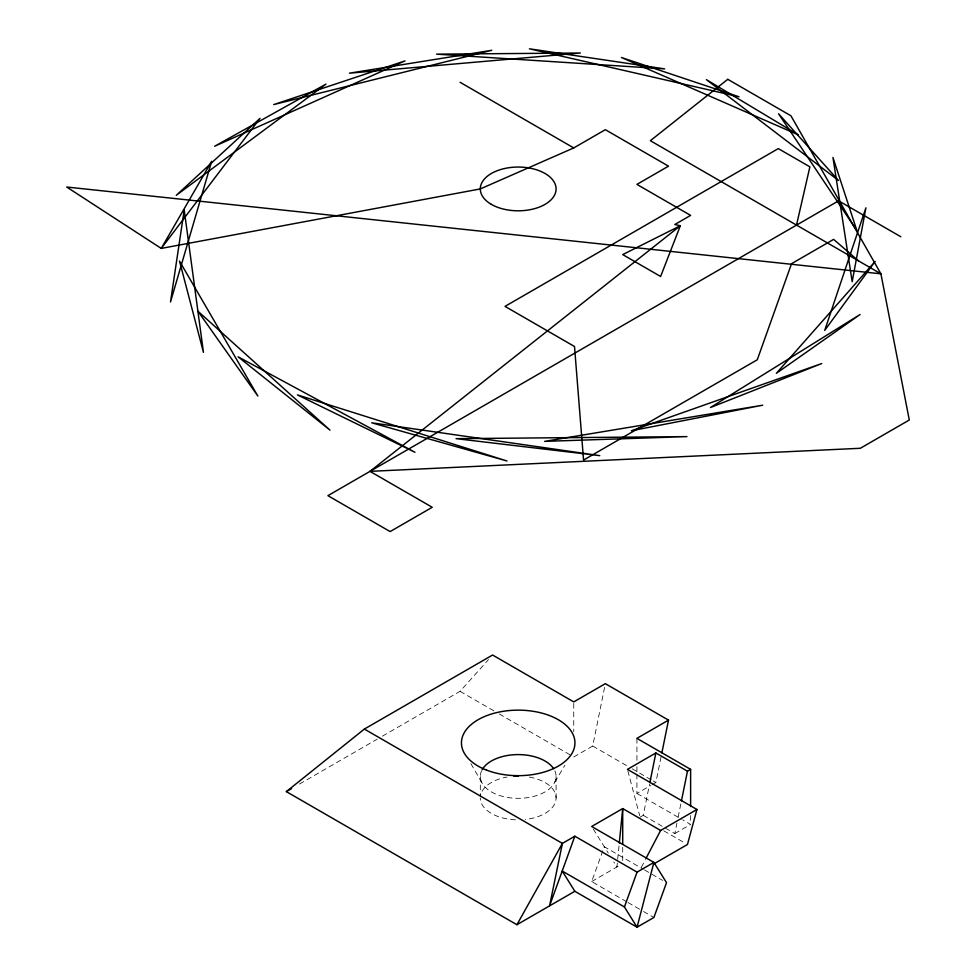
<?xml version="1.0" encoding="UTF-8"?>
<svg xmlns="http://www.w3.org/2000/svg" width="976" height="976" viewBox="0 0 976 976"><rect width="100%" height="100%" fill="white"/><g stroke="black" fill="none" stroke-linecap="round" stroke-linejoin="round"><path stroke-width="0.73" stroke-dasharray="4.88 3.66" d="M619.016 846.009L616.942 866.969L613.782 861.918M573.754 756.973L592.713 746.03L605.34 683.664M640.085 817.144L643.245 815.314L649.565 784.131M652.09 784.68L655.872 782.496L660.996 757.254M643.245 815.314L674.831 833.553L676.929 823.158M678.137 817.217L681.138 802.37M626.665 901.763L591.676 881.56L604.303 846.729L643.196 869.189M641.269 867.469L645.417 859.539M554.795 782.118L564.884 765.245M382.421 736.148L460.062 691.325L488.525 659.569M299.51 784.021L377.151 739.186M636.925 774.09L636.925 793.439L650.821 785.412M591.676 881.56L620.407 864.968M674.831 833.553L690.618 824.439L682.761 819.901M592.713 746.03L626.921 765.782M632.192 768.82L651.931 780.214M653.249 780.971L655.872 782.496M460.062 691.325L494.039 710.943M499.261 713.956L571.143 755.461M636.925 793.439L681.455 819.145M663.778 830.82L684.823 842.971M644.489 869.933L662.631 880.413M627.971 902.519L642.22 910.742M643.526 911.499L653.896 917.489M593.249 829.027L608.255 853.061M470.908 763.671L481.595 782.118M627.836 770.808L639.707 815.692M690.618 815.509L690.618 822.951M636.925 738.368L636.925 760.694M636.925 766.648L636.925 772.602M622.712 847.266L622.712 860.661M573.754 703.391L573.754 731.671M556.088 776.457L556.088 797.978M480.314 776.457L480.314 796.538A37.893 21.875 0 0 1 507.044 777.067M529.358 777.067A37.893 21.875 0 0 1 556.027 799.198A37.893 21.875 0 0 1 525.247 819.474M515.377 819.791A37.893 21.875 0 0 1 480.314 797.978M554.795 770.796A37.893 21.875 0 0 1 518.195 798.331A37.893 21.875 0 0 1 481.595 770.796"/><path stroke-width="1.46" d="M619.309 843.008L622.712 808.567L660.618 830.454L696.937 809.482L627.446 769.369L655.872 752.96L687.458 771.186L690.618 769.369L690.618 806.579M649.857 782.654L655.872 752.96M661.887 752.801L668.511 720.129L605.34 683.664L573.754 701.903L492.587 655.03L364.365 729.072L286.346 791.609L516.914 924.723L574.84 891.283L637.06 927.2L653.896 917.489L666.523 882.658L653.896 862.418L591.676 826.489L622.712 808.567L622.712 844.289M681.443 800.881L687.458 771.186M796.501 225.127L809.885 166.835L778.299 148.608L505.019 306.379L574.51 346.504L583.563 460.074L757.278 359.778L791.536 263.691L833.626 239.376L858.721 261.043M696.937 809.482L687.458 844.496L653.969 863.833M574.84 836.212L549.573 905.862L562.396 843.398L574.84 836.212L637.06 872.129L653.896 862.418L637.06 927.2L624.433 906.96L562.213 871.031L574.84 891.283M624.433 906.96L637.06 872.129M646.1 858.209L660.618 830.454M516.914 924.723L562.396 843.398L364.365 729.072M370.014 471.359L680.345 225.737L674.831 224.517L690.618 215.391L636.925 184.391L668.511 166.164L605.34 129.686L573.754 147.925L480.314 188.929L161.235 248.416L66.71 187.026L880.913 273.817L909.29 420.009L860.344 448.277L370.014 471.359L432.234 507.276L390.132 531.578L327.912 495.662L838.604 200.824L900.811 236.741M286.346 791.609L291.617 788.571M668.511 720.129L636.925 738.368L690.618 769.369M460.062 82.277L573.754 147.925M513.962 776.237A37.893 21.875 0 0 1 518.195 776.103M482.156 769.71A37.893 21.875 0 0 1 517.207 754.594A37.893 21.875 0 0 1 553.575 768.624M184.22 209.962L170.495 301.987L211.67 161.272L161.235 248.416L260.031 118.352L176.29 195.298L325.972 84.119L214.659 146.241L405.016 60.902L273.707 104.591L491.77 50.301L349.42 73.176L580.33 53.009L436.638 54.144L664.656 68.869L529.407 48.8L739.003 96.783L621.419 57.499L798.295 134.847L706.392 79.642L838.506 180.487L778.543 113.741L856.879 230.58L832.943 157.453L852.182 281.71L865.907 207.803L824.72 330.388L875.167 261.361L776.371 373.308L860.1 314.492L710.43 407.541L821.731 363.548L631.387 430.758L762.683 405.199L544.62 441.372L686.97 436.614L456.06 438.651L599.764 455.646L371.746 422.803L506.983 460.989L297.399 394.89L414.983 452.291L238.107 356.813L330.01 430.135L197.896 311.173L257.859 396.049L179.511 261.092L203.447 352.336L184.22 209.962M680.345 225.737L660.618 276.476L622.712 254.602L680.345 225.737M727.767 79.312L650.358 140.703L880.913 273.817L790.938 115.778L727.767 79.312M486.487 770.076A56.742 32.757 0 0 0 574.815 745.176A56.742 32.757 0 0 0 493.295 713.468A56.742 32.757 0 0 0 486.487 770.076M491.404 204.399A37.893 21.875 0 0 0 554.795 194.59A37.893 21.875 0 0 0 508.386 167.799A37.893 21.875 0 0 0 491.404 204.399"/></g></svg>
